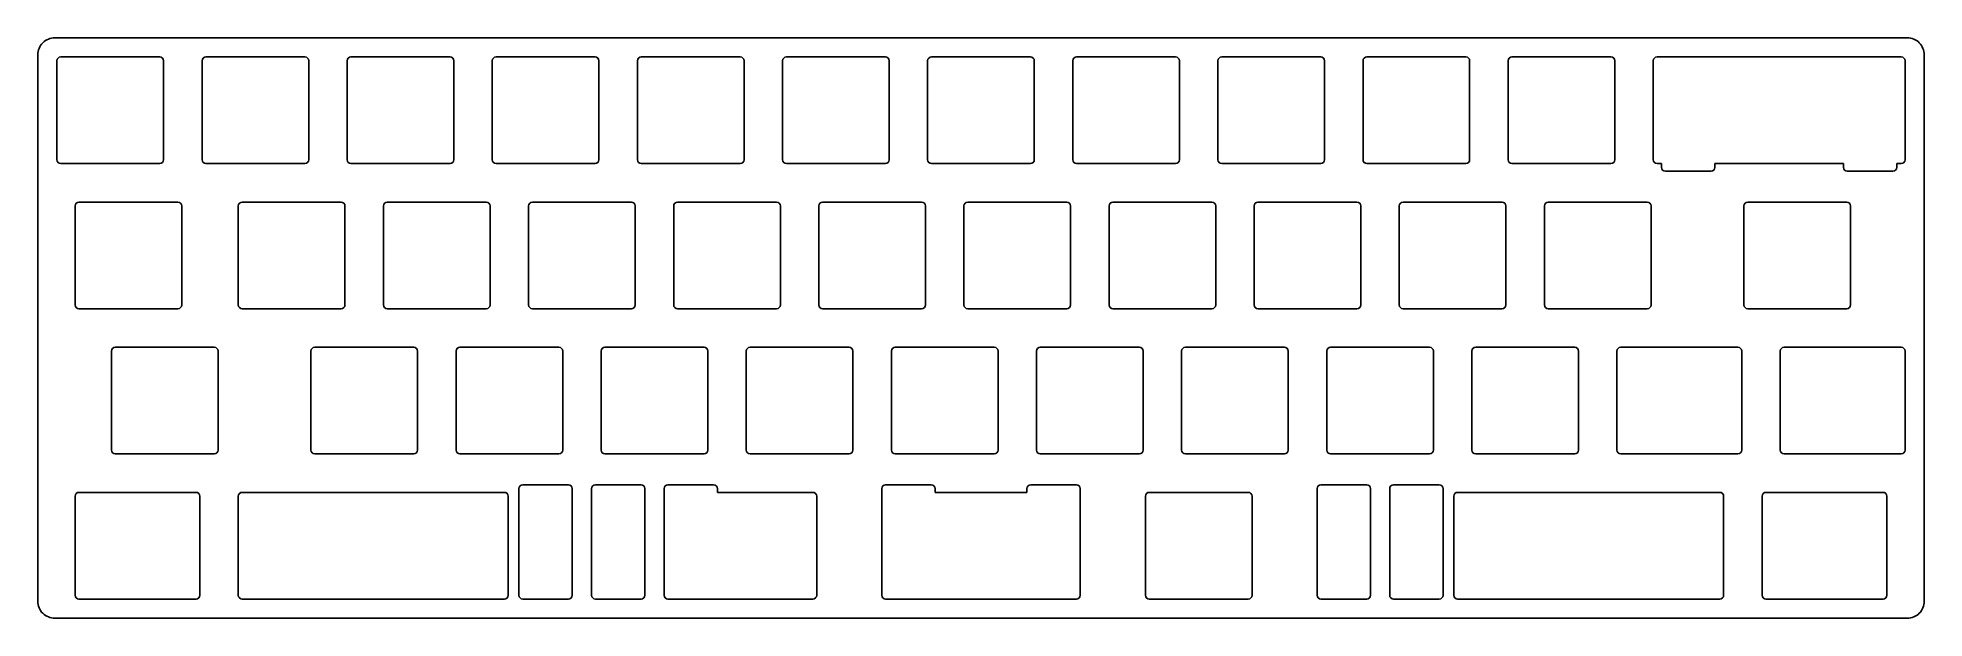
# Model space of a CAD drawing. Header units: millimetres. Extents: x 217 to 464, y 301 to 377.
import ezdxf

# ---------------------------------------------------------------- set-up
doc = ezdxf.new("R2010")
doc.units = ezdxf.units.MM
doc.layers.get('0').update_dxf_attribs({"linetype": 'CONTINUOUS'})

msp = doc.modelspace()

# ---------------------------------------------------------------- linework, layer by layer
for p, q in [((232.65, 374.42), (219.65, 374.42)), ((251.7, 374.42), (238.7, 374.42)), ((270.75, 374.42), (257.75, 374.42)), ((289.8, 374.42), (276.8, 374.42)), ((308.85, 374.42), (295.85, 374.42)), ((327.9, 374.42), (314.9, 374.42)), ((346.95, 374.42), (333.95, 374.42)), ((366, 374.42), (353, 374.42)), ((385.05, 374.42), (372.05, 374.42)), ((404.1, 374.42), (391.1, 374.42)), ((423.15, 374.42), (410.15, 374.42)), ((430.29, 374.42), (429.2, 374.42)), ((436.29, 374.42), (430.29, 374.42)), ((438.73, 374.42), (436.29, 374.42)), ((442.2, 374.42), (438.73, 374.42)), ((448.25, 374.42), (442.2, 374.42)), ((451.73, 374.42), (448.25, 374.42)), ((454.16, 374.42), (451.73, 374.42)), ((460.16, 374.42), (454.16, 374.42)), ((461.25, 374.42), (460.16, 374.42)), ((219.15, 373.92), (219.15, 360.92)), ((233.15, 360.92), (233.15, 373.92)), ((238.2, 373.92), (238.2, 360.92)), ((252.2, 360.92), (252.2, 373.92)), ((257.25, 373.92), (257.25, 360.92)), ((271.25, 360.92), (271.25, 373.92)), ((276.3, 373.92), (276.3, 360.92)), ((290.3, 360.92), (290.3, 373.92)), ((295.35, 373.92), (295.35, 360.92)), ((309.35, 360.92), (309.35, 373.92)), ((314.4, 373.92), (314.4, 360.92)), ((328.4, 360.92), (328.4, 373.92)), ((333.45, 373.92), (333.45, 360.92)), ((347.45, 360.92), (347.45, 373.92)), ((352.5, 373.92), (352.5, 360.92)), ((366.5, 360.92), (366.5, 373.92)), ((371.55, 373.92), (371.55, 360.92)), ((385.55, 360.92), (385.55, 373.92)), ((390.6, 373.92), (390.6, 360.92)), ((404.6, 360.92), (404.6, 373.92)), ((409.65, 373.92), (409.65, 360.92)), ((423.65, 360.92), (423.65, 373.92)), ((428.7, 373.92), (428.7, 360.92)), ((461.75, 360.92), (461.75, 373.92)), ((219.65, 360.42), (232.65, 360.42)), ((238.7, 360.42), (251.7, 360.42)), ((257.75, 360.42), (270.75, 360.42)), ((276.8, 360.42), (289.8, 360.42)), ((295.85, 360.42), (308.85, 360.42)), ((314.9, 360.42), (327.9, 360.42)), ((333.95, 360.42), (346.95, 360.42)), ((353, 360.42), (366, 360.42)), ((372.05, 360.42), (385.05, 360.42)), ((391.1, 360.42), (404.1, 360.42)), ((410.15, 360.42), (423.15, 360.42)), ((429.2, 360.42), (429.79, 360.42)), ((429.79, 360.42), (429.79, 359.92)), ((430.29, 359.42), (436.29, 359.42)), ((436.79, 359.92), (436.79, 360.42)), ((436.79, 360.42), (438.73, 360.42)), ((438.73, 360.42), (442.2, 360.42)), ((442.2, 360.42), (448.25, 360.42)), ((448.25, 360.42), (451.73, 360.42)), ((451.73, 360.42), (453.66, 360.42)), ((453.66, 360.42), (453.66, 359.92)), ((454.16, 359.42), (460.16, 359.42)), ((460.66, 359.92), (460.66, 360.42)), ((460.66, 360.42), (461.25, 360.42)), ((221.53, 354.87), (221.53, 341.87)), ((235.03, 355.37), (222.03, 355.37)), ((235.53, 341.87), (235.53, 354.87)), ((242.96, 354.87), (242.96, 341.87)), ((256.46, 355.37), (243.46, 355.37)), ((256.96, 341.87), (256.96, 354.87)), ((262.01, 354.87), (262.01, 341.87)), ((275.51, 355.37), (262.51, 355.37)), ((276.01, 341.87), (276.01, 354.87)), ((281.06, 354.87), (281.06, 341.87)), ((294.56, 355.37), (281.56, 355.37)), ((295.06, 341.87), (295.06, 354.87)), ((300.11, 354.87), (300.11, 341.87)), ((313.61, 355.37), (300.61, 355.37)), ((314.11, 341.87), (314.11, 354.87)), ((319.16, 354.87), (319.16, 341.87)), ((332.66, 355.37), (319.66, 355.37)), ((333.16, 341.87), (333.16, 354.87)), ((338.21, 354.87), (338.21, 341.87)), ((351.71, 355.37), (338.71, 355.37)), ((352.21, 341.87), (352.21, 354.87)), ((357.26, 354.87), (357.26, 341.87)), ((370.76, 355.37), (357.76, 355.37)), ((371.26, 341.87), (371.26, 354.87)), ((376.31, 354.87), (376.31, 341.87)), ((389.81, 355.37), (376.81, 355.37)), ((390.31, 341.87), (390.31, 354.87)), ((395.36, 354.87), (395.36, 341.87)), ((408.86, 355.37), (395.86, 355.37)), ((409.36, 341.87), (409.36, 354.87)), ((414.41, 354.87), (414.41, 341.87)), ((427.91, 355.37), (414.91, 355.37)), ((428.41, 341.87), (428.41, 354.87)), ((440.61, 354.87), (440.61, 341.87)), ((454.11, 355.37), (441.11, 355.37)), ((454.61, 341.87), (454.61, 354.87)), ((222.03, 341.37), (235.03, 341.37)), ((243.46, 341.37), (256.46, 341.37)), ((262.51, 341.37), (275.51, 341.37)), ((281.56, 341.37), (294.56, 341.37)), ((300.61, 341.37), (313.61, 341.37)), ((319.66, 341.37), (332.66, 341.37)), ((338.71, 341.37), (351.71, 341.37)), ((357.76, 341.37), (370.76, 341.37)), ((376.81, 341.37), (389.81, 341.37)), ((395.86, 341.37), (408.86, 341.37)), ((414.91, 341.37), (427.91, 341.37)), ((441.11, 341.37), (454.11, 341.37)), ((226.3, 335.82), (226.3, 322.82)), ((239.8, 336.32), (226.8, 336.32)), ((240.3, 322.82), (240.3, 335.82)), ((252.49, 335.82), (252.49, 322.82)), ((265.99, 336.32), (252.99, 336.32)), ((266.49, 322.82), (266.49, 335.82)), ((271.54, 335.82), (271.54, 322.82)), ((285.04, 336.32), (272.04, 336.32)), ((285.54, 322.82), (285.54, 335.82)), ((290.59, 335.82), (290.59, 322.82)), ((304.09, 336.32), (291.09, 336.32)), ((304.59, 322.82), (304.59, 335.82)), ((309.64, 335.82), (309.64, 322.82)), ((323.14, 336.32), (310.14, 336.32)), ((323.64, 322.82), (323.64, 335.82)), ((328.69, 335.82), (328.69, 322.82)), ((342.19, 336.32), (329.19, 336.32)), ((342.69, 322.82), (342.69, 335.82)), ((347.74, 335.82), (347.74, 322.82)), ((361.24, 336.32), (348.24, 336.32)), ((361.74, 322.82), (361.74, 335.82)), ((366.79, 335.82), (366.79, 322.82)), ((380.29, 336.32), (367.29, 336.32)), ((380.79, 322.82), (380.79, 335.82)), ((385.84, 335.82), (385.84, 322.82)), ((399.34, 336.32), (386.34, 336.32)), ((399.84, 322.82), (399.84, 335.82)), ((404.89, 335.82), (404.89, 322.82)), ((418.39, 336.32), (405.39, 336.32)), ((418.89, 322.82), (418.89, 335.82)), ((423.94, 335.82), (423.94, 322.82)), ((426.82, 336.32), (424.44, 336.32)), ((437.44, 336.32), (426.82, 336.32)), ((439.82, 336.32), (437.44, 336.32)), ((440.32, 322.82), (440.32, 335.82)), ((445.37, 335.82), (445.37, 322.82)), ((448.25, 336.32), (445.87, 336.32)), ((458.87, 336.32), (448.25, 336.32)), ((461.25, 336.32), (458.87, 336.32)), ((461.75, 322.82), (461.75, 335.82)), ((226.8, 322.32), (239.8, 322.32)), ((252.99, 322.32), (265.99, 322.32)), ((272.04, 322.32), (285.04, 322.32)), ((291.09, 322.32), (304.09, 322.32)), ((310.14, 322.32), (323.14, 322.32)), ((329.19, 322.32), (342.19, 322.32)), ((348.24, 322.32), (361.24, 322.32)), ((367.29, 322.32), (380.29, 322.32)), ((386.34, 322.32), (399.34, 322.32)), ((405.39, 322.32), (418.39, 322.32)), ((424.44, 322.32), (426.82, 322.32)), ((426.82, 322.32), (437.44, 322.32)), ((437.44, 322.32), (439.82, 322.32)), ((445.87, 322.32), (448.25, 322.32)), ((448.25, 322.32), (458.87, 322.32)), ((458.87, 322.32), (461.25, 322.32)), ((224.41, 317.27), (222.03, 317.27)), ((235.03, 317.27), (224.41, 317.27)), ((237.41, 317.27), (235.03, 317.27)), ((252.99, 317.27), (243.46, 317.27)), ((256.46, 317.27), (252.99, 317.27)), ((264.9, 317.27), (256.46, 317.27)), ((265.99, 317.27), (264.9, 317.27)), ((277.9, 317.27), (265.99, 317.27)), ((279.8, 317.77), (279.8, 303.77)), ((286.3, 318.27), (280.3, 318.27)), ((286.8, 303.77), (286.8, 317.77)), ((289.33, 317.77), (289.33, 303.77)), ((295.83, 318.27), (289.83, 318.27)), ((296.33, 303.77), (296.33, 317.77)), ((298.85, 317.77), (298.85, 303.77)), ((305.35, 318.27), (299.35, 318.27)), ((305.85, 317.27), (305.85, 317.77)), ((318.38, 317.27), (305.85, 317.27)), ((327.43, 317.77), (327.43, 303.77)), ((333.93, 318.27), (327.93, 318.27)), ((334.43, 317.27), (334.43, 317.77)), ((346.48, 317.27), (334.43, 317.27)), ((346.48, 317.77), (346.48, 317.27)), ((352.98, 318.27), (346.98, 318.27)), ((353.48, 303.77), (353.48, 317.77)), ((375.53, 317.27), (362.53, 317.27)), ((384.58, 317.77), (384.58, 303.77)), ((391.08, 318.27), (385.08, 318.27)), ((391.58, 303.77), (391.58, 317.77)), ((394.1, 317.77), (394.1, 303.77)), ((400.6, 318.27), (394.6, 318.27)), ((401.1, 303.77), (401.1, 317.77)), ((414.91, 317.27), (403.01, 317.27)), ((416.01, 317.27), (414.91, 317.27)), ((424.44, 317.27), (416.01, 317.27)), ((427.91, 317.27), (424.44, 317.27)), ((437.44, 317.27), (427.91, 317.27)), ((445.87, 317.27), (443.49, 317.27)), ((456.49, 317.27), (445.87, 317.27)), ((458.87, 317.27), (456.49, 317.27)), ((221.53, 316.77), (221.53, 303.77)), ((237.91, 303.77), (237.91, 316.77)), ((242.96, 316.77), (242.96, 303.77)), ((278.4, 303.77), (278.4, 316.77)), ((318.88, 303.77), (318.88, 316.77)), ((362.03, 316.77), (362.03, 303.77)), ((376.03, 303.77), (376.03, 316.77)), ((402.51, 316.77), (402.51, 303.77)), ((437.94, 303.77), (437.94, 316.77)), ((442.99, 316.77), (442.99, 303.77)), ((459.37, 303.77), (459.37, 316.77)), ((222.03, 303.27), (224.41, 303.27)), ((224.41, 303.27), (235.03, 303.27)), ((235.03, 303.27), (237.41, 303.27)), ((243.46, 303.27), (252.99, 303.27)), ((252.99, 303.27), (256.46, 303.27)), ((256.46, 303.27), (264.9, 303.27)), ((264.9, 303.27), (265.99, 303.27)), ((265.99, 303.27), (277.9, 303.27)), ((280.3, 303.27), (286.3, 303.27)), ((289.83, 303.27), (295.83, 303.27)), ((299.35, 303.27), (305.35, 303.27)), ((305.38, 303.27), (318.38, 303.27)), ((327.93, 303.27), (333.93, 303.27)), ((333.95, 303.27), (346.95, 303.27)), ((346.98, 303.27), (352.98, 303.27)), ((362.53, 303.27), (375.53, 303.27)), ((385.08, 303.27), (391.08, 303.27)), ((394.6, 303.27), (400.6, 303.27)), ((403.01, 303.27), (414.91, 303.27)), ((414.91, 303.27), (416.01, 303.27)), ((416.01, 303.27), (424.44, 303.27)), ((424.44, 303.27), (427.91, 303.27)), ((427.91, 303.27), (437.44, 303.27)), ((443.49, 303.27), (445.87, 303.27)), ((445.87, 303.27), (456.49, 303.27)), ((456.49, 303.27), (458.87, 303.27))]:
    msp.add_line(p, q)
msp.add_lwpolyline([(462.03, 376.94), (218.88, 376.94, 0.414214), (216.63, 374.69), (216.63, 302.99, 0.414214), (218.88, 300.74), (462.03, 300.74, 0.414214), (464.28, 302.99), (464.28, 374.69, 0.414214)], format="xyb", close=True)
for centre, major_axis, start_param, end_param in [((305.36, 303.3), (0.127, 0.001), 4.672697, 4.771447), ((333.95, 303.3), (0.127, -0.001), 4.653331, 4.752081)]:
    msp.add_ellipse(centre, major_axis=major_axis, ratio=0.259377, start_param=start_param, end_param=end_param)
for points in [[(219.65, 374.42), (219.38, 374.42), (219.15, 374.19), (219.15, 373.92)], [(233.15, 373.92), (233.15, 374.19), (232.93, 374.42), (232.65, 374.42)], [(238.7, 374.42), (238.43, 374.42), (238.2, 374.19), (238.2, 373.92)], [(252.2, 373.92), (252.2, 374.19), (251.98, 374.42), (251.7, 374.42)], [(257.75, 374.42), (257.48, 374.42), (257.25, 374.19), (257.25, 373.92)], [(271.25, 373.92), (271.25, 374.19), (271.03, 374.42), (270.75, 374.42)], [(276.8, 374.42), (276.53, 374.42), (276.3, 374.19), (276.3, 373.92)], [(290.3, 373.92), (290.3, 374.19), (290.08, 374.42), (289.8, 374.42)], [(295.85, 374.42), (295.58, 374.42), (295.35, 374.19), (295.35, 373.92)], [(309.35, 373.92), (309.35, 374.19), (309.13, 374.42), (308.85, 374.42)], [(314.9, 374.42), (314.63, 374.42), (314.4, 374.19), (314.4, 373.92)], [(328.4, 373.92), (328.4, 374.19), (328.18, 374.42), (327.9, 374.42)], [(333.95, 374.42), (333.68, 374.42), (333.45, 374.19), (333.45, 373.92)], [(347.45, 373.92), (347.45, 374.19), (347.23, 374.42), (346.95, 374.42)], [(353, 374.42), (352.73, 374.42), (352.5, 374.19), (352.5, 373.92)], [(366.5, 373.92), (366.5, 374.19), (366.28, 374.42), (366, 374.42)], [(372.05, 374.42), (371.78, 374.42), (371.55, 374.19), (371.55, 373.92)], [(385.55, 373.92), (385.55, 374.19), (385.33, 374.42), (385.05, 374.42)], [(391.1, 374.42), (390.83, 374.42), (390.6, 374.19), (390.6, 373.92)], [(404.6, 373.92), (404.6, 374.19), (404.38, 374.42), (404.1, 374.42)], [(410.15, 374.42), (409.88, 374.42), (409.65, 374.19), (409.65, 373.92)], [(423.65, 373.92), (423.65, 374.19), (423.43, 374.42), (423.15, 374.42)], [(429.2, 374.42), (428.93, 374.42), (428.7, 374.19), (428.7, 373.92)], [(461.75, 373.92), (461.75, 374.19), (461.53, 374.42), (461.25, 374.42)], [(219.15, 360.92), (219.15, 360.64), (219.38, 360.42), (219.65, 360.42)], [(232.65, 360.42), (232.93, 360.42), (233.15, 360.64), (233.15, 360.92)], [(238.2, 360.92), (238.2, 360.64), (238.43, 360.42), (238.7, 360.42)], [(251.7, 360.42), (251.98, 360.42), (252.2, 360.64), (252.2, 360.92)], [(257.25, 360.92), (257.25, 360.64), (257.48, 360.42), (257.75, 360.42)], [(270.75, 360.42), (271.03, 360.42), (271.25, 360.64), (271.25, 360.92)], [(276.3, 360.92), (276.3, 360.64), (276.53, 360.42), (276.8, 360.42)], [(289.8, 360.42), (290.08, 360.42), (290.3, 360.64), (290.3, 360.92)], [(295.35, 360.92), (295.35, 360.64), (295.58, 360.42), (295.85, 360.42)], [(308.85, 360.42), (309.13, 360.42), (309.35, 360.64), (309.35, 360.92)], [(314.4, 360.92), (314.4, 360.64), (314.63, 360.42), (314.9, 360.42)], [(327.9, 360.42), (328.18, 360.42), (328.4, 360.64), (328.4, 360.92)], [(333.45, 360.92), (333.45, 360.64), (333.68, 360.42), (333.95, 360.42)], [(346.95, 360.42), (347.23, 360.42), (347.45, 360.64), (347.45, 360.92)], [(352.5, 360.92), (352.5, 360.64), (352.73, 360.42), (353, 360.42)], [(366, 360.42), (366.28, 360.42), (366.5, 360.64), (366.5, 360.92)], [(371.55, 360.92), (371.55, 360.64), (371.78, 360.42), (372.05, 360.42)], [(385.05, 360.42), (385.33, 360.42), (385.55, 360.64), (385.55, 360.92)], [(390.6, 360.92), (390.6, 360.64), (390.83, 360.42), (391.1, 360.42)], [(404.1, 360.42), (404.38, 360.42), (404.6, 360.64), (404.6, 360.92)], [(409.65, 360.92), (409.65, 360.64), (409.88, 360.42), (410.15, 360.42)], [(423.15, 360.42), (423.43, 360.42), (423.65, 360.64), (423.65, 360.92)], [(428.7, 360.92), (428.7, 360.64), (428.93, 360.42), (429.2, 360.42)], [(429.79, 359.92), (429.79, 359.64), (430.01, 359.42), (430.29, 359.42)], [(436.29, 359.42), (436.57, 359.42), (436.79, 359.64), (436.79, 359.92)], [(453.66, 359.92), (453.66, 359.64), (453.89, 359.42), (454.16, 359.42)], [(460.16, 359.42), (460.44, 359.42), (460.66, 359.64), (460.66, 359.92)], [(461.25, 360.42), (461.53, 360.42), (461.75, 360.64), (461.75, 360.92)], [(222.03, 355.37), (221.76, 355.37), (221.53, 355.14), (221.53, 354.87)], [(235.53, 354.87), (235.53, 355.14), (235.31, 355.37), (235.03, 355.37)], [(243.46, 355.37), (243.19, 355.37), (242.96, 355.14), (242.96, 354.87)], [(256.96, 354.87), (256.96, 355.14), (256.74, 355.37), (256.46, 355.37)], [(262.51, 355.37), (262.24, 355.37), (262.01, 355.14), (262.01, 354.87)], [(276.01, 354.87), (276.01, 355.14), (275.79, 355.37), (275.51, 355.37)], [(281.56, 355.37), (281.29, 355.37), (281.06, 355.14), (281.06, 354.87)], [(295.06, 354.87), (295.06, 355.14), (294.84, 355.37), (294.56, 355.37)], [(300.61, 355.37), (300.34, 355.37), (300.11, 355.14), (300.11, 354.87)], [(314.11, 354.87), (314.11, 355.14), (313.89, 355.37), (313.61, 355.37)], [(319.66, 355.37), (319.39, 355.37), (319.16, 355.14), (319.16, 354.87)], [(333.16, 354.87), (333.16, 355.14), (332.94, 355.37), (332.66, 355.37)], [(338.71, 355.37), (338.44, 355.37), (338.21, 355.14), (338.21, 354.87)], [(352.21, 354.87), (352.21, 355.14), (351.99, 355.37), (351.71, 355.37)], [(357.76, 355.37), (357.49, 355.37), (357.26, 355.14), (357.26, 354.87)], [(371.26, 354.87), (371.26, 355.14), (371.04, 355.37), (370.76, 355.37)], [(376.81, 355.37), (376.54, 355.37), (376.31, 355.14), (376.31, 354.87)], [(390.31, 354.87), (390.31, 355.14), (390.09, 355.37), (389.81, 355.37)], [(395.86, 355.37), (395.59, 355.37), (395.36, 355.14), (395.36, 354.87)], [(409.36, 354.87), (409.36, 355.14), (409.14, 355.37), (408.86, 355.37)], [(414.91, 355.37), (414.64, 355.37), (414.41, 355.14), (414.41, 354.87)], [(428.41, 354.87), (428.41, 355.14), (428.19, 355.37), (427.91, 355.37)], [(441.11, 355.37), (440.83, 355.37), (440.61, 355.14), (440.61, 354.87)], [(454.61, 354.87), (454.61, 355.14), (454.38, 355.37), (454.11, 355.37)], [(221.53, 341.87), (221.53, 341.59), (221.76, 341.37), (222.03, 341.37)], [(235.03, 341.37), (235.31, 341.37), (235.53, 341.59), (235.53, 341.87)], [(242.96, 341.87), (242.96, 341.59), (243.19, 341.37), (243.46, 341.37)], [(256.46, 341.37), (256.74, 341.37), (256.96, 341.59), (256.96, 341.87)], [(262.01, 341.87), (262.01, 341.59), (262.24, 341.37), (262.51, 341.37)], [(275.51, 341.37), (275.79, 341.37), (276.01, 341.59), (276.01, 341.87)], [(281.06, 341.87), (281.06, 341.59), (281.29, 341.37), (281.56, 341.37)], [(294.56, 341.37), (294.84, 341.37), (295.06, 341.59), (295.06, 341.87)], [(300.11, 341.87), (300.11, 341.59), (300.34, 341.37), (300.61, 341.37)], [(313.61, 341.37), (313.89, 341.37), (314.11, 341.59), (314.11, 341.87)], [(319.16, 341.87), (319.16, 341.59), (319.39, 341.37), (319.66, 341.37)], [(332.66, 341.37), (332.94, 341.37), (333.16, 341.59), (333.16, 341.87)], [(338.21, 341.87), (338.21, 341.59), (338.44, 341.37), (338.71, 341.37)], [(351.71, 341.37), (351.99, 341.37), (352.21, 341.59), (352.21, 341.87)], [(357.26, 341.87), (357.26, 341.59), (357.49, 341.37), (357.76, 341.37)], [(370.76, 341.37), (371.04, 341.37), (371.26, 341.59), (371.26, 341.87)], [(376.31, 341.87), (376.31, 341.59), (376.54, 341.37), (376.81, 341.37)], [(389.81, 341.37), (390.09, 341.37), (390.31, 341.59), (390.31, 341.87)], [(395.36, 341.87), (395.36, 341.59), (395.59, 341.37), (395.86, 341.37)], [(408.86, 341.37), (409.14, 341.37), (409.36, 341.59), (409.36, 341.87)], [(414.41, 341.87), (414.41, 341.59), (414.64, 341.37), (414.91, 341.37)], [(427.91, 341.37), (428.19, 341.37), (428.41, 341.59), (428.41, 341.87)], [(440.61, 341.87), (440.61, 341.59), (440.83, 341.37), (441.11, 341.37)], [(454.11, 341.37), (454.38, 341.37), (454.61, 341.59), (454.61, 341.87)], [(226.8, 336.32), (226.52, 336.32), (226.3, 336.09), (226.3, 335.82)], [(240.3, 335.82), (240.3, 336.09), (240.07, 336.32), (239.8, 336.32)], [(252.99, 336.32), (252.71, 336.32), (252.49, 336.09), (252.49, 335.82)], [(266.49, 335.82), (266.49, 336.09), (266.27, 336.32), (265.99, 336.32)], [(272.04, 336.32), (271.76, 336.32), (271.54, 336.09), (271.54, 335.82)], [(285.54, 335.82), (285.54, 336.09), (285.32, 336.32), (285.04, 336.32)], [(291.09, 336.32), (290.81, 336.32), (290.59, 336.09), (290.59, 335.82)], [(304.59, 335.82), (304.59, 336.09), (304.37, 336.32), (304.09, 336.32)], [(310.14, 336.32), (309.86, 336.32), (309.64, 336.09), (309.64, 335.82)], [(323.64, 335.82), (323.64, 336.09), (323.42, 336.32), (323.14, 336.32)], [(329.19, 336.32), (328.91, 336.32), (328.69, 336.09), (328.69, 335.82)], [(342.69, 335.82), (342.69, 336.09), (342.47, 336.32), (342.19, 336.32)], [(348.24, 336.32), (347.96, 336.32), (347.74, 336.09), (347.74, 335.82)], [(361.74, 335.82), (361.74, 336.09), (361.52, 336.32), (361.24, 336.32)], [(367.29, 336.32), (367.01, 336.32), (366.79, 336.09), (366.79, 335.82)], [(380.79, 335.82), (380.79, 336.09), (380.57, 336.32), (380.29, 336.32)], [(386.34, 336.32), (386.06, 336.32), (385.84, 336.09), (385.84, 335.82)], [(399.84, 335.82), (399.84, 336.09), (399.62, 336.32), (399.34, 336.32)], [(405.39, 336.32), (405.11, 336.32), (404.89, 336.09), (404.89, 335.82)], [(418.89, 335.82), (418.89, 336.09), (418.67, 336.32), (418.39, 336.32)], [(424.44, 336.32), (424.16, 336.32), (423.94, 336.09), (423.94, 335.82)], [(440.32, 335.82), (440.32, 336.09), (440.1, 336.32), (439.82, 336.32)], [(445.87, 336.32), (445.59, 336.32), (445.37, 336.09), (445.37, 335.82)], [(461.75, 335.82), (461.75, 336.09), (461.53, 336.32), (461.25, 336.32)], [(226.3, 322.82), (226.3, 322.54), (226.52, 322.32), (226.8, 322.32)], [(239.8, 322.32), (240.07, 322.32), (240.3, 322.54), (240.3, 322.82)], [(252.49, 322.82), (252.49, 322.54), (252.71, 322.32), (252.99, 322.32)], [(265.99, 322.32), (266.27, 322.32), (266.49, 322.54), (266.49, 322.82)], [(271.54, 322.82), (271.54, 322.54), (271.76, 322.32), (272.04, 322.32)], [(285.04, 322.32), (285.32, 322.32), (285.54, 322.54), (285.54, 322.82)], [(290.59, 322.82), (290.59, 322.54), (290.81, 322.32), (291.09, 322.32)], [(304.09, 322.32), (304.37, 322.32), (304.59, 322.54), (304.59, 322.82)], [(309.64, 322.82), (309.64, 322.54), (309.86, 322.32), (310.14, 322.32)], [(323.14, 322.32), (323.42, 322.32), (323.64, 322.54), (323.64, 322.82)], [(328.69, 322.82), (328.69, 322.54), (328.91, 322.32), (329.19, 322.32)], [(342.19, 322.32), (342.47, 322.32), (342.69, 322.54), (342.69, 322.82)], [(347.74, 322.82), (347.74, 322.54), (347.96, 322.32), (348.24, 322.32)], [(361.24, 322.32), (361.52, 322.32), (361.74, 322.54), (361.74, 322.82)], [(366.79, 322.82), (366.79, 322.54), (367.01, 322.32), (367.29, 322.32)], [(380.29, 322.32), (380.57, 322.32), (380.79, 322.54), (380.79, 322.82)], [(385.84, 322.82), (385.84, 322.54), (386.06, 322.32), (386.34, 322.32)], [(399.34, 322.32), (399.62, 322.32), (399.84, 322.54), (399.84, 322.82)], [(404.89, 322.82), (404.89, 322.54), (405.11, 322.32), (405.39, 322.32)], [(418.39, 322.32), (418.67, 322.32), (418.89, 322.54), (418.89, 322.82)], [(423.94, 322.82), (423.94, 322.54), (424.16, 322.32), (424.44, 322.32)], [(439.82, 322.32), (440.1, 322.32), (440.32, 322.54), (440.32, 322.82)], [(445.37, 322.82), (445.37, 322.54), (445.59, 322.32), (445.87, 322.32)], [(461.25, 322.32), (461.53, 322.32), (461.75, 322.54), (461.75, 322.82)], [(222.03, 317.27), (221.76, 317.27), (221.53, 317.04), (221.53, 316.77)], [(237.91, 316.77), (237.91, 317.04), (237.69, 317.27), (237.41, 317.27)], [(243.46, 317.27), (243.19, 317.27), (242.96, 317.04), (242.96, 316.77)], [(278.4, 316.77), (278.4, 317.04), (278.17, 317.27), (277.9, 317.27)], [(280.3, 318.27), (280.03, 318.27), (279.8, 318.04), (279.8, 317.77)], [(286.8, 317.77), (286.8, 318.04), (286.58, 318.27), (286.3, 318.27)], [(289.83, 318.27), (289.55, 318.27), (289.33, 318.04), (289.33, 317.77)], [(296.33, 317.77), (296.33, 318.04), (296.1, 318.27), (295.83, 318.27)], [(299.35, 318.27), (299.08, 318.27), (298.85, 318.04), (298.85, 317.77)], [(305.85, 317.77), (305.85, 318.04), (305.63, 318.27), (305.35, 318.27)], [(318.88, 316.77), (318.88, 317.04), (318.65, 317.27), (318.38, 317.27)], [(327.93, 318.27), (327.65, 318.27), (327.43, 318.04), (327.43, 317.77)], [(334.43, 317.77), (334.43, 318.04), (334.2, 318.27), (333.93, 318.27)], [(346.98, 318.27), (346.7, 318.27), (346.48, 318.04), (346.48, 317.77)], [(353.48, 317.77), (353.48, 318.04), (353.25, 318.27), (352.98, 318.27)], [(362.53, 317.27), (362.25, 317.27), (362.03, 317.04), (362.03, 316.77)], [(376.03, 316.77), (376.03, 317.04), (375.8, 317.27), (375.53, 317.27)], [(385.08, 318.27), (384.8, 318.27), (384.58, 318.04), (384.58, 317.77)], [(391.58, 317.77), (391.58, 318.04), (391.35, 318.27), (391.08, 318.27)], [(394.6, 318.27), (394.33, 318.27), (394.1, 318.04), (394.1, 317.77)], [(401.1, 317.77), (401.1, 318.04), (400.88, 318.27), (400.6, 318.27)], [(403.01, 317.27), (402.73, 317.27), (402.51, 317.04), (402.51, 316.77)], [(437.94, 316.77), (437.94, 317.04), (437.72, 317.27), (437.44, 317.27)], [(443.49, 317.27), (443.21, 317.27), (442.99, 317.04), (442.99, 316.77)], [(459.37, 316.77), (459.37, 317.04), (459.15, 317.27), (458.87, 317.27)], [(221.53, 303.77), (221.53, 303.49), (221.76, 303.27), (222.03, 303.27)], [(237.41, 303.27), (237.69, 303.27), (237.91, 303.49), (237.91, 303.77)], [(242.96, 303.77), (242.96, 303.49), (243.19, 303.27), (243.46, 303.27)], [(277.9, 303.27), (278.17, 303.27), (278.4, 303.49), (278.4, 303.77)], [(279.8, 303.77), (279.8, 303.49), (280.03, 303.27), (280.3, 303.27)], [(286.3, 303.27), (286.58, 303.27), (286.8, 303.49), (286.8, 303.77)], [(289.33, 303.77), (289.33, 303.49), (289.55, 303.27), (289.83, 303.27)], [(295.83, 303.27), (296.1, 303.27), (296.33, 303.49), (296.33, 303.77)], [(298.85, 303.77), (298.85, 303.49), (299.08, 303.27), (299.35, 303.27)], [(305.36, 303.27), (305.37, 303.27), (305.37, 303.27), (305.38, 303.27)], [(318.38, 303.27), (318.65, 303.27), (318.88, 303.49), (318.88, 303.77)], [(327.43, 303.77), (327.43, 303.49), (327.65, 303.27), (327.93, 303.27)], [(333.93, 303.27), (333.93, 303.27), (333.94, 303.27), (333.94, 303.27)], [(346.95, 303.27), (346.96, 303.27), (346.96, 303.27), (346.96, 303.27)], [(346.96, 303.27), (346.97, 303.27), (346.97, 303.27), (346.98, 303.27)], [(352.98, 303.27), (353.25, 303.27), (353.48, 303.49), (353.48, 303.77)], [(362.03, 303.77), (362.03, 303.49), (362.25, 303.27), (362.53, 303.27)], [(375.53, 303.27), (375.8, 303.27), (376.03, 303.49), (376.03, 303.77)], [(384.58, 303.77), (384.58, 303.49), (384.8, 303.27), (385.08, 303.27)], [(391.08, 303.27), (391.35, 303.27), (391.58, 303.49), (391.58, 303.77)], [(394.1, 303.77), (394.1, 303.49), (394.33, 303.27), (394.6, 303.27)], [(400.6, 303.27), (400.88, 303.27), (401.1, 303.49), (401.1, 303.77)], [(402.51, 303.77), (402.51, 303.49), (402.73, 303.27), (403.01, 303.27)], [(437.44, 303.27), (437.72, 303.27), (437.94, 303.49), (437.94, 303.77)], [(442.99, 303.77), (442.99, 303.49), (443.21, 303.27), (443.49, 303.27)], [(458.87, 303.27), (459.15, 303.27), (459.37, 303.49), (459.37, 303.77)]]:
    msp.add_open_spline(points, degree=3)

doc.saveas('drawing.dxf')
